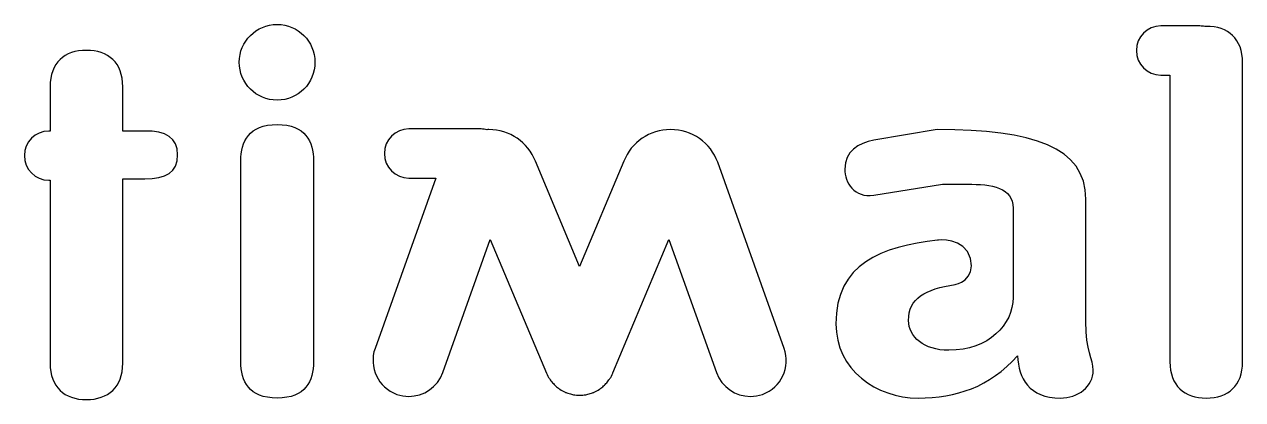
# Model space of a CAD drawing. Header units: millimetres. Extents: x -127 to 1881, y -61 to 1624.
# Drawn here: x 155.3 to 256.8, y 1569.8 to 1601 of the extents above; entities that cross this region are included whole.
import ezdxf

# ---------------------------------------------------------------- set-up
doc = ezdxf.new("R2010")
doc.units = ezdxf.units.MM
doc.layers.get('0').update_dxf_attribs({"linetype": 'CONTINUOUS', "true_color": 0xffffff})

msp = doc.modelspace()

# ---------------------------------------------------------------- linework, layer by layer
at = {"color": 7, "true_color": 0xffffff}
for points in [[(253.28, 1600.9), (250.03, 1600.9)], [(256.85, 1572.93), (256.85, 1597.84)], [(250.03, 1596.81), (250.79, 1596.81), (250.79, 1572.93)], [(157.4, 1595.84), (157.4, 1592.14), (157.3, 1592.14)], [(165.29, 1592.15), (163.46, 1592.15), (163.46, 1595.84)], [(193.34, 1592.32), (187.32, 1592.32)], [(231.38, 1592.27), (226.09, 1591.4)], [(173.31, 1572.93), (173.31, 1589.66), (173.31, 1589.66)], [(179.37, 1589.66), (179.37, 1572.93)], [(205.25, 1589.64), (201.56, 1580.86), (197.87, 1589.64)], [(218.62, 1574.04), (213.08, 1589.54)], [(157.3, 1588.05), (157.4, 1588.05), (157.4, 1572.8)], [(163.46, 1572.8), (163.46, 1588.16), (165.29, 1588.16)], [(187.32, 1588.23), (189.57, 1588.23), (184.5, 1574.04)], [(226.09, 1586.8), (231.83, 1587.72), (233.89, 1587.72)], [(243.77, 1576.29), (243.77, 1586.46)], [(237.71, 1585.71), (237.71, 1578.28)], [(190.15, 1572.02), (194.11, 1583.12), (198.8, 1571.97)], [(204.34, 1572), (209.01, 1583.12), (212.98, 1572.03)], [(204.33, 1571.97), (204.34, 1571.99)]]:
    msp.add_lwpolyline(points, dxfattribs=at)
for points in [[(173.18, 1597.88), (173.18, 1599.62), (174.59, 1601.03), (176.34, 1601.03)], [(176.34, 1601.03), (178.08, 1601.03), (179.49, 1599.62), (179.49, 1597.88)], [(250.03, 1600.9), (248.9, 1600.9), (247.99, 1599.99), (247.99, 1598.86)], [(253.7, 1600.86), (253.56, 1600.89), (253.42, 1600.9), (253.28, 1600.9)], [(253.82, 1600.87), (253.78, 1600.87), (253.74, 1600.86), (253.7, 1600.86)], [(256.85, 1597.84), (256.85, 1599.83), (255.64, 1600.87), (253.82, 1600.87)], [(160.43, 1598.87), (158.61, 1598.87), (157.4, 1597.84), (157.4, 1595.84)], [(163.46, 1595.84), (163.46, 1597.84), (162.26, 1598.87), (160.43, 1598.87)], [(247.99, 1598.86), (247.99, 1597.73), (248.9, 1596.81), (250.03, 1596.81)], [(176.34, 1594.72), (174.59, 1594.72), (173.18, 1596.13), (173.18, 1597.88)], [(179.49, 1597.88), (179.49, 1596.13), (178.08, 1594.72), (176.34, 1594.72)], [(157.3, 1592.14), (156.17, 1592.14), (155.26, 1591.23), (155.26, 1590.1)], [(168.03, 1590.16), (168.03, 1591.61), (167.08, 1592.15), (165.29, 1592.15)], [(173.31, 1589.66), (173.31, 1591.28), (173.97, 1592.69), (176.34, 1592.69)], [(176.34, 1592.69), (178.7, 1592.69), (179.37, 1591.28), (179.37, 1589.66)], [(187.32, 1592.32), (186.2, 1592.32), (185.28, 1591.4), (185.28, 1590.28)], [(193.82, 1592.26), (193.67, 1592.29), (193.51, 1592.32), (193.34, 1592.32)], [(193.98, 1592.27), (193.92, 1592.27), (193.87, 1592.26), (193.82, 1592.26)], [(194, 1592.27), (193.99, 1592.27), (193.98, 1592.27), (193.98, 1592.27)], [(197.87, 1589.64), (197.26, 1591.21), (195.72, 1592.26), (194, 1592.27)], [(209.14, 1592.27), (207.41, 1592.26), (205.86, 1591.21), (205.25, 1589.64)], [(209.15, 1592.27), (209.15, 1592.27), (209.14, 1592.27), (209.14, 1592.27)], [(213.08, 1589.54), (212.5, 1591.17), (210.92, 1592.27), (209.15, 1592.27)], [(243.77, 1586.46), (243.77, 1590.82), (239.37, 1592.27), (231.38, 1592.27)], [(226.09, 1591.4), (224.83, 1591.14), (223.67, 1590.45), (223.67, 1588.98)], [(155.26, 1590.1), (155.26, 1588.97), (156.17, 1588.05), (157.3, 1588.05)], [(165.29, 1588.16), (167.08, 1588.16), (168.03, 1588.7), (168.03, 1590.16)], [(185.28, 1590.28), (185.28, 1589.15), (186.2, 1588.23), (187.32, 1588.23)], [(223.67, 1588.98), (223.67, 1587.85), (224.47, 1586.56), (226.09, 1586.8)], [(233.89, 1587.72), (235.92, 1587.72), (237.71, 1587.46), (237.71, 1585.71)], [(231.4, 1583.06), (226.75, 1582.52), (222.93, 1581.1), (222.93, 1576.08)], [(234.15, 1581.53), (233.67, 1583.34), (231.4, 1583.06), (231.4, 1583.06)], [(232.89, 1579.36), (232.89, 1579.36), (234.64, 1579.71), (234.15, 1581.53)], [(228.99, 1576.37), (228.99, 1578.2), (230.36, 1578.99), (232.89, 1579.36)], [(237.71, 1578.28), (237.71, 1576.04), (235.67, 1573.88), (232.35, 1573.88)], [(222.93, 1576.08), (222.93, 1572.26), (226.33, 1569.9), (229.78, 1569.9)], [(232.35, 1573.88), (230.28, 1573.88), (228.99, 1575), (228.99, 1576.37)], [(244.39, 1572.22), (244.39, 1573.17), (243.77, 1573.76), (243.77, 1576.29)], [(184.5, 1574.04), (183.95, 1572.48), (184.76, 1570.77), (186.32, 1570.21)], [(216.81, 1570.21), (218.37, 1570.77), (219.18, 1572.48), (218.62, 1574.04)], [(157.4, 1572.8), (157.4, 1570.81), (158.61, 1569.77), (160.43, 1569.77)], [(160.43, 1569.77), (162.26, 1569.77), (163.46, 1570.81), (163.46, 1572.8)], [(176.34, 1569.9), (173.97, 1569.9), (173.31, 1571.31), (173.31, 1572.93)], [(179.37, 1572.93), (179.37, 1571.31), (178.7, 1569.9), (176.34, 1569.9)], [(229.78, 1569.9), (232.98, 1569.9), (235.72, 1570.81), (238.08, 1573.42)], [(238.08, 1573.42), (238.17, 1571.56), (239.04, 1569.9), (241.65, 1569.9)], [(250.79, 1572.93), (250.79, 1570.93), (251.99, 1569.9), (253.82, 1569.9)], [(253.82, 1569.9), (255.64, 1569.9), (256.85, 1570.93), (256.85, 1572.93)], [(187.32, 1570.04), (188.55, 1570.04), (189.71, 1570.8), (190.15, 1572.02)], [(198.8, 1571.97), (198.87, 1571.81), (198.95, 1571.66), (199.04, 1571.52)], [(204.09, 1571.52), (204.18, 1571.66), (204.26, 1571.81), (204.33, 1571.97)], [(204.34, 1571.99), (204.34, 1572), (204.34, 1572), (204.34, 1572)], [(212.98, 1572.03), (213.42, 1570.8), (214.57, 1570.04), (215.8, 1570.04)], [(241.65, 1569.9), (243.11, 1569.9), (244.39, 1570.85), (244.39, 1572.22)], [(199.04, 1571.52), (199.06, 1571.48), (199.09, 1571.45), (199.11, 1571.41)], [(199.11, 1571.41), (199.19, 1571.3), (199.28, 1571.2), (199.37, 1571.1)], [(199.37, 1571.1), (199.41, 1571.06), (199.44, 1571.02), (199.48, 1570.98)], [(199.48, 1570.98), (199.58, 1570.89), (199.69, 1570.8), (199.8, 1570.72)], [(199.8, 1570.72), (199.83, 1570.69), (199.86, 1570.67), (199.9, 1570.64)], [(199.9, 1570.64), (200.04, 1570.54), (200.2, 1570.46), (200.36, 1570.39)], [(202.76, 1570.39), (202.93, 1570.46), (203.08, 1570.54), (203.23, 1570.64)], [(203.23, 1570.64), (203.27, 1570.67), (203.3, 1570.69), (203.33, 1570.72)], [(203.33, 1570.72), (203.44, 1570.8), (203.54, 1570.88), (203.64, 1570.98)], [(203.64, 1570.98), (203.68, 1571.02), (203.72, 1571.06), (203.76, 1571.1)], [(203.76, 1571.1), (203.85, 1571.2), (203.93, 1571.3), (204.01, 1571.41)], [(204.01, 1571.41), (204.03, 1571.45), (204.06, 1571.48), (204.09, 1571.52)], [(186.32, 1570.21), (186.65, 1570.09), (186.99, 1570.04), (187.32, 1570.04)], [(200.36, 1570.39), (200.38, 1570.38), (200.39, 1570.37), (200.4, 1570.37)], [(200.4, 1570.37), (200.43, 1570.35), (200.46, 1570.35), (200.49, 1570.34)], [(200.49, 1570.34), (200.62, 1570.29), (200.75, 1570.25), (200.89, 1570.22)], [(200.89, 1570.22), (200.94, 1570.21), (200.99, 1570.19), (201.05, 1570.18)], [(201.05, 1570.18), (201.21, 1570.15), (201.38, 1570.13), (201.55, 1570.13)], [(201.55, 1570.13), (201.56, 1570.13), (201.56, 1570.13), (201.56, 1570.13)], [(201.56, 1570.13), (201.56, 1570.13), (201.56, 1570.13), (201.56, 1570.13)], [(201.56, 1570.13), (201.56, 1570.13), (201.56, 1570.13), (201.57, 1570.13)], [(201.57, 1570.13), (201.74, 1570.13), (201.91, 1570.15), (202.08, 1570.18)], [(201.57, 1570.13), (201.57, 1570.13), (201.57, 1570.13), (201.57, 1570.13)], [(202.08, 1570.18), (202.14, 1570.19), (202.19, 1570.21), (202.24, 1570.22)], [(202.24, 1570.22), (202.38, 1570.25), (202.51, 1570.29), (202.63, 1570.34)], [(202.63, 1570.34), (202.66, 1570.35), (202.69, 1570.35), (202.73, 1570.37)], [(202.73, 1570.37), (202.74, 1570.37), (202.75, 1570.38), (202.76, 1570.39)], [(215.8, 1570.04), (216.13, 1570.04), (216.48, 1570.09), (216.81, 1570.21)]]:
    msp.add_open_spline(points, degree=3, dxfattribs=at)

doc.saveas('drawing.dxf')
